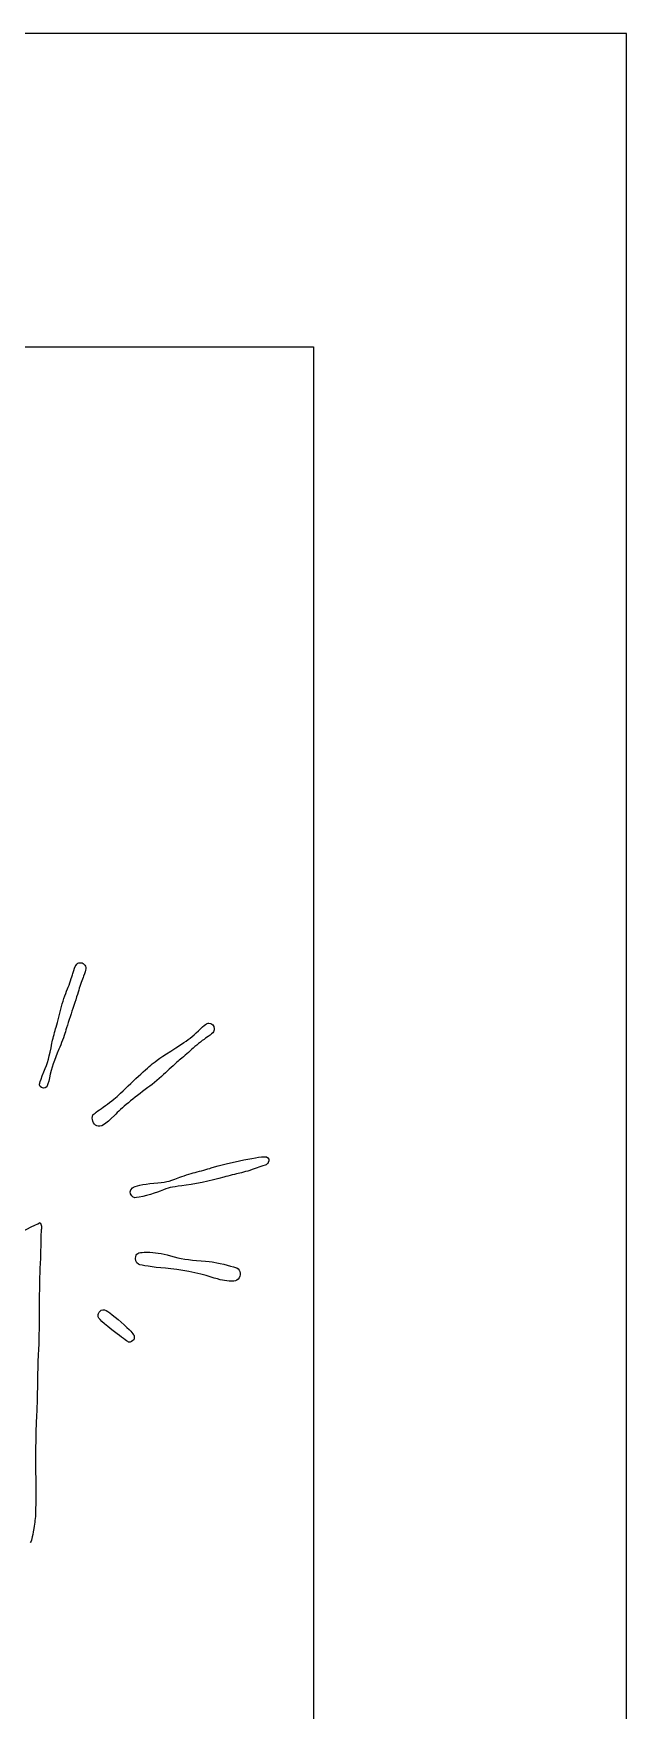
# Model space of a CAD drawing. Extents: x 10 to 201, y 85 to 422.
# Drawn here: x 82 to 119.8, y 147.4 to 254.3 of the extents above; entities that cross this region are included whole.
import ezdxf

# ---------------------------------------------------------------- set-up
doc = ezdxf.new("R2010")
doc.units = 0
doc.layers.add('Layer_1', color=7, linetype='CONTINUOUS')

msp = doc.modelspace()

# ---------------------------------------------------------------- linework, layer by layer
at = {"layer": 'Layer_1', "color": 7}
for points in [[(10.063201, 84.531012), (119.799062, 84.531012), (119.799062, 254.266726), (10.063201, 254.266726)], [(30.015176, 104.499932), (30.015176, 234.297832), (99.847088, 234.297832), (99.847088, 104.499932)], [(82.42458, 187.17371)], [(86.03145, 184.65224)], [(88.25183, 180.19955)], [(94.04175, 174.82047)], [(87.32471, 171.39469)]]:
    msp.add_lwpolyline(points, close=True, dxfattribs=at)
for points in [[(84.50853, 194.37663), (84.64876, 194.90091), (84.73844, 195.03731), (84.95527, 195.0561)], [(84.95527, 195.0561), (85.07691, 195.0666), (85.14023, 195.042), (85.22588, 194.95084)], [(85.22588, 194.95084), (85.37333, 194.79389), (85.36357, 194.6219), (85.18258, 194.18756)], [(84.15497, 193.38177), (84.28553, 193.69004), (84.44464, 194.13773), (84.50853, 194.37663)], [(85.18258, 194.18756), (85.10328, 193.99739), (84.96501, 193.60176), (84.87519, 193.30839)], [(83.73768, 192.08655), (83.84837, 192.5386), (84.00892, 193.0369), (84.15497, 193.38177)], [(84.87519, 193.30839), (84.78539, 193.01502), (84.58986, 192.41059), (84.44073, 191.96522)], [(83.40234, 190.8372), (83.48784, 191.12025), (83.63874, 191.68246), (83.73768, 192.08655)], [(84.44073, 191.96522), (84.29161, 191.51984), (84.10431, 190.92944), (84.02451, 190.65321)], [(83.16923, 189.92922), (83.21193, 190.14555), (83.31685, 190.55413), (83.40234, 190.8372)], [(84.02451, 190.65321), (83.94471, 190.37698), (83.75819, 189.87694), (83.61, 189.54202)], [(91.42738, 189.86137), (91.85013, 190.12789), (92.14018, 190.35669), (92.50519, 190.71156)], [(92.96633, 190.23804), (92.7165, 190.07012), (92.31488, 189.74868), (92.07385, 189.52373)], [(92.50519, 190.71156), (92.951, 191.14499), (93.0224, 191.19709), (93.17053, 191.19709)], [(93.50964, 190.8465), (93.50964, 190.6303), (93.44914, 190.56255), (92.96633, 190.23804)], [(93.17053, 191.19709), (93.36948, 191.19709), (93.50964, 191.0522), (93.50964, 190.8465)], [(82.65844, 188.10146), (82.89015, 188.67726), (82.99865, 189.06555), (83.16923, 189.92922)], [(83.61, 189.54202), (83.29901, 188.83907), (83.15107, 188.38999), (83.0059, 187.70814)], [(89.61913, 188.65357), (89.92639, 188.89845), (90.3694, 189.19437), (91.42738, 189.86137)], [(92.07385, 189.52373), (91.83281, 189.29877), (91.47943, 188.99108), (91.28856, 188.83996)], [(82.4246, 187.17374), (82.3373, 187.30695), (82.335, 187.29771), (82.65844, 188.10146)], [(87.40167, 186.60805), (88.14786, 187.3327), (89.32963, 188.42284), (89.61913, 188.65357)], [(91.28856, 188.83996), (91.09769, 188.68885), (90.69954, 188.32975), (90.40379, 188.04196)], [(82.83126, 187.14131), (82.72523, 187.02073), (82.51379, 187.0376), (82.42458, 187.17371)], [(83.0059, 187.70814), (82.949, 187.44092), (82.87042, 187.18584), (82.83126, 187.14131)], [(89.28444, 187.09286), (88.36793, 186.42182), (87.59901, 185.78499), (87.14717, 185.32273)], [(90.40379, 188.04196), (90.10803, 187.75417), (89.60432, 187.32708), (89.28444, 187.09286)], [(86.44242, 185.85454), (86.77913, 186.0836), (87.2108, 186.42267), (87.40167, 186.60805)], [(86.03145, 184.65224), (85.78965, 184.7524), (85.65925, 185.11865), (85.78303, 185.34993)], [(85.78303, 185.34993), (85.80893, 185.39843), (86.10569, 185.62548), (86.44242, 185.85454)], [(87.14717, 185.32273), (86.57233, 184.73466), (86.27044, 184.55323), (86.03145, 184.65224)], [(93.32295, 181.97661), (94.37499, 182.30951), (96.61265, 182.76013), (96.846, 182.68606)], [(91.20834, 181.34236), (91.49423, 181.45542), (91.9884, 181.61319), (92.30653, 181.69297)], [(92.30653, 181.69297), (92.62466, 181.77277), (93.08204, 181.90038), (93.32295, 181.97661)], [(96.19342, 181.95699), (95.8753, 181.84209), (95.40679, 181.70388), (95.15229, 181.64986)], [(96.82697, 182.18132), (96.79657, 182.17332), (96.51155, 182.0719), (96.19342, 181.95699)], [(96.96079, 182.31681), (96.91749, 182.25081), (96.85731, 182.1898), (96.82697, 182.18132)], [(96.846, 182.68606), (96.99862, 182.63766), (97.05409, 182.4592), (96.96079, 182.31681)], [(88.25186, 180.19955), (88.10922, 180.35347), (88.12884, 180.55302), (88.30156, 180.70518)], [(88.30156, 180.70518), (88.45291, 180.83851), (88.96153, 180.94935), (89.669, 181.0032)], [(89.669, 181.0032), (90.4232, 181.0606), (90.58726, 181.0968), (91.20834, 181.34236)], [(91.45049, 180.83288), (90.73503, 180.75018), (90.65323, 180.73006), (90.07482, 180.49472)], [(94.13429, 181.39266), (93.31577, 181.15832), (92.13467, 180.91196), (91.45049, 180.83288)], [(95.15229, 181.64986), (94.89779, 181.59586), (94.43969, 181.4801), (94.13429, 181.39266)], [(88.44016, 180.07318), (88.40096, 180.07318), (88.31624, 180.12998), (88.25183, 180.19955)], [(90.07482, 180.49472), (89.69222, 180.33905), (88.66123, 180.07318), (88.44016, 180.07318)], [(80.46063, 177.49113), (81.55684, 178.0711), (82.41133, 178.50771), (82.42013, 178.49235)], [(82.42013, 178.49235), (82.49283, 178.3655), (82.5321, 178.14919), (82.49503, 178.08002)], [(82.49503, 178.08002), (82.47043, 178.03422), (82.45003, 177.60491), (82.44943, 177.12605)], [(82.44943, 177.12605), (82.44894, 176.64719), (82.42813, 175.99512), (82.40343, 175.677)], [(88.68993, 175.84305), (88.53485, 175.92325), (88.44459, 176.1704), (88.50875, 176.33916)], [(88.50875, 176.33916), (88.59105, 176.55571), (88.74295, 176.61311), (89.21668, 176.60674)], [(89.21668, 176.60674), (89.75439, 176.59974), (90.11743, 176.54314), (90.73329, 176.37113)], [(90.73329, 176.37113), (91.37551, 176.19179), (91.86446, 176.11088), (92.67674, 176.04953)], [(82.40343, 175.677), (82.37873, 175.35887), (82.35613, 174.15116), (82.35323, 172.99318)], [(90.40315, 175.58385), (89.60262, 175.64775), (88.8464, 175.76214), (88.68993, 175.84305)], [(93.32455, 175.02152), (92.53098, 175.27374), (91.2858, 175.51342), (90.40315, 175.58385)], [(92.67674, 176.04953), (93.04576, 176.02163), (93.41015, 175.98723), (93.4865, 175.97303)], [(93.4865, 175.97303), (93.93199, 175.89023), (94.84254, 175.66035), (94.95497, 175.60221)], [(94.95497, 175.60221), (95.20922, 175.47073), (95.25338, 175.10023), (95.04017, 174.88705)], [(94.04177, 174.8205), (93.88908, 174.8542), (93.56633, 174.94468), (93.32455, 175.02152)], [(94.61215, 174.75547), (94.45113, 174.75747), (94.19446, 174.78677), (94.04175, 174.82047)], [(95.04017, 174.88705), (94.91806, 174.76494), (94.87646, 174.75215), (94.61215, 174.75547)], [(82.35323, 172.99318), (82.35023, 171.83522), (82.32743, 170.6275), (82.30223, 170.30938)], [(86.10603, 172.57033), (86.10603, 172.66763), (86.14583, 172.75984), (86.21961, 172.83363)], [(87.32472, 171.39473), (86.35167, 172.14559), (86.10603, 172.38255), (86.10603, 172.57033)], [(86.21961, 172.83363), (86.34342, 172.95744), (86.47257, 172.97654), (86.62964, 172.89423)], [(86.62964, 172.89423), (86.83688, 172.78572), (87.48633, 172.24953), (87.94595, 171.80748)], [(88.07968, 170.8649), (88.04208, 170.8649), (87.70231, 171.1033), (87.32471, 171.39469)], [(87.94595, 171.80748), (88.34363, 171.425), (88.42061, 171.32819), (88.41954, 171.21194)], [(88.38424, 171.02221), (88.33914, 170.95471), (88.16532, 170.8649), (88.07968, 170.8649)], [(88.41954, 171.21194), (88.4188, 171.13564), (88.40294, 171.05021), (88.38424, 171.02221)], [(82.30223, 170.30938), (82.27703, 169.99126), (82.25013, 169.07506), (82.24233, 168.27339)], [(82.24233, 168.27339), (82.23433, 167.47172), (82.20373, 166.47223), (82.17393, 166.05231)], [(82.17393, 166.05231), (82.14303, 165.6185), (82.12253, 164.43962), (82.12623, 163.32223)], [(82.12623, 163.32223), (82.13903, 159.56929), (82.14733, 159.8671), (82.00592, 159.00501)], [(82.00592, 159.00501), (81.90562, 158.39338), (81.85452, 158.19066), (81.77718, 158.09759)]]:
    msp.add_open_spline(points, degree=3, dxfattribs=at)

doc.saveas('drawing.dxf')
